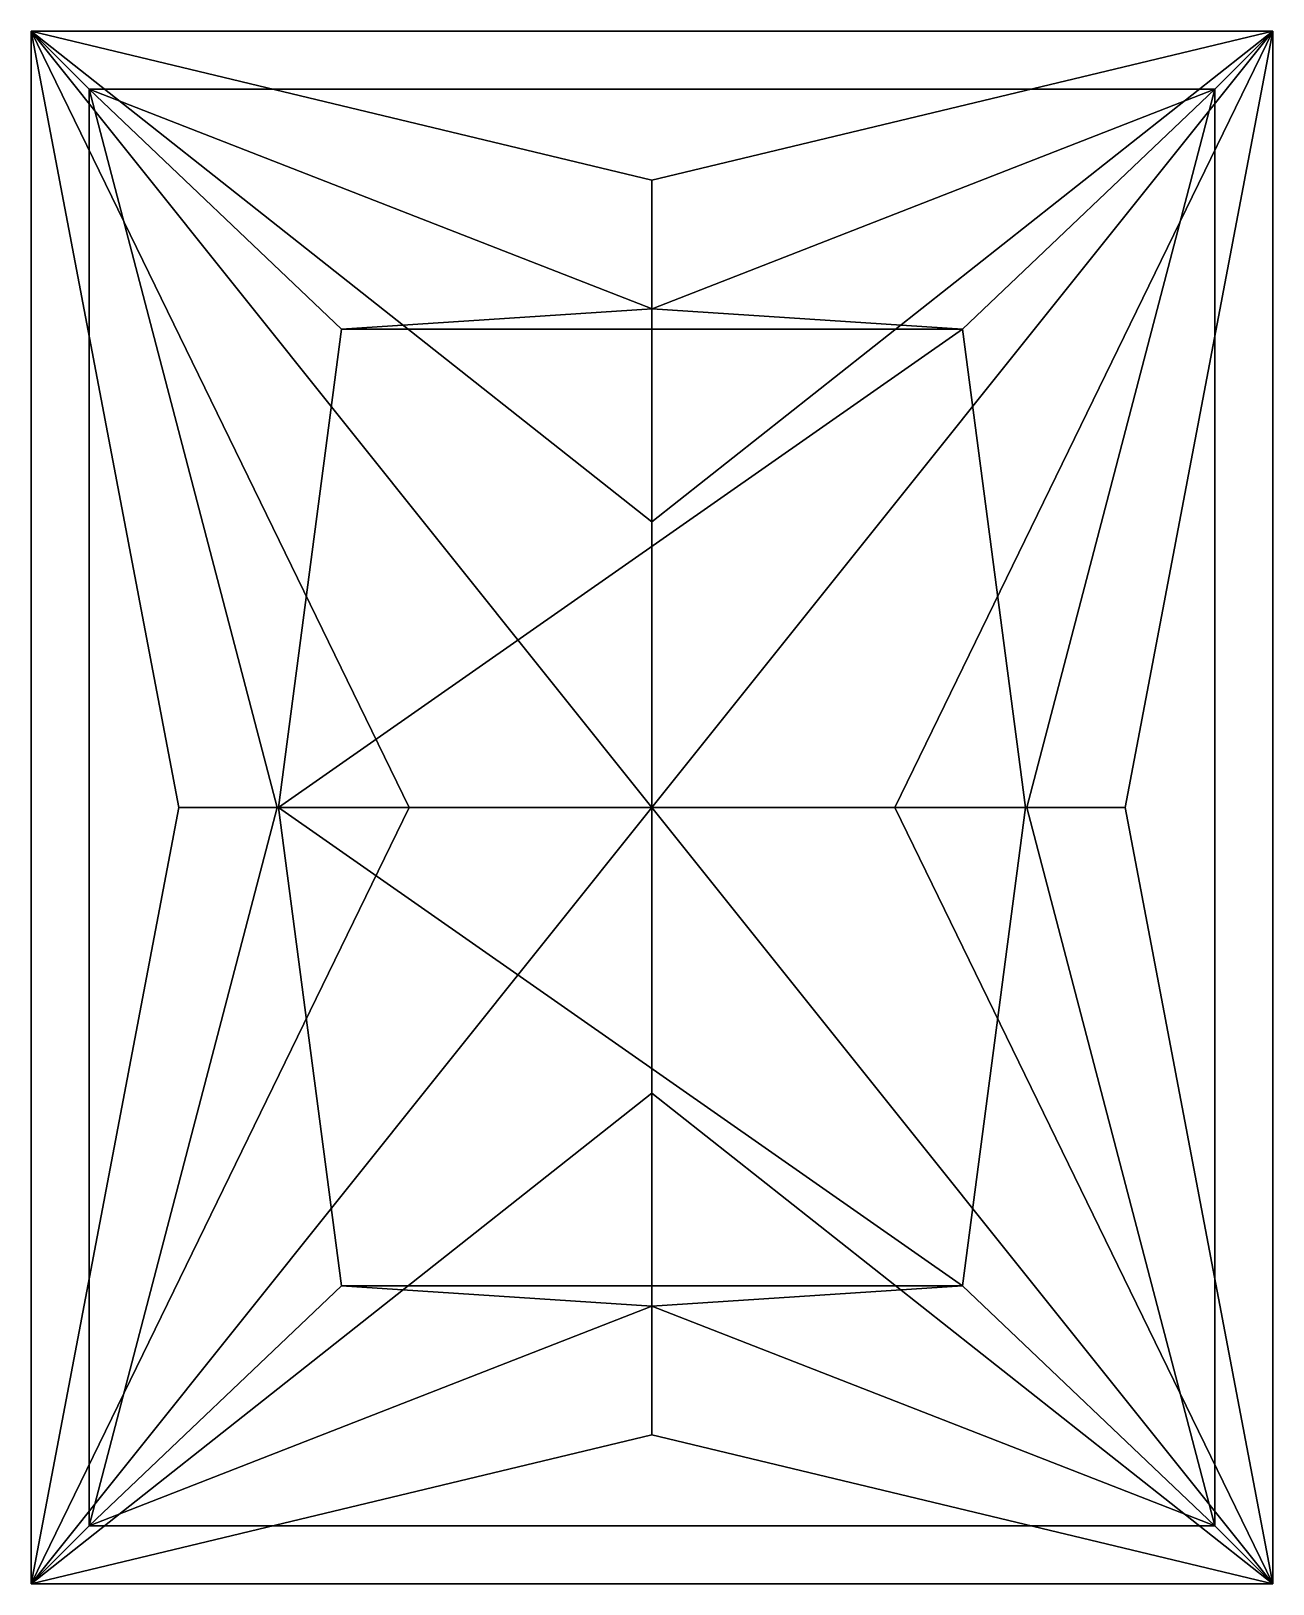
# Model space of a CAD drawing. Extents: x 0.56 to 1.56, y -0.63 to 0.62.
import ezdxf

# ---------------------------------------------------------------- set-up
doc = ezdxf.new("R2010")
doc.units = 0
doc.layers.add('Cube28', color=15, linetype='CONTINUOUS')

msp = doc.modelspace()

# ---------------------------------------------------------------- linework, layer by layer
at = {"layer": 'Cube28', "color": 0}
for points in [[(1.555162, 0.625, -0.152649), (0.555162, 0.625, -0.152649), (0.555162, 0.625, -0.172541), (1.555162, 0.625, -0.172541)], [(0.555162, -0.625001, -0.172541), (0.674208, -0.000001, -0.44633), (0.555162, 0.625, -0.172541)], [(0.674208, -0.000001, -0.44633), (0.859575, 0, -0.599561), (0.555162, 0.625, -0.172541)], [(1.055161, 0.504929, -0.330957), (1.555162, 0.625, -0.172541), (0.555162, 0.625, -0.172541)], [(0.555162, 0.625, -0.172541), (0.859575, 0, -0.599561), (1.055162, -0.000001, -0.747831)], [(1.055161, 0.229878, -0.565347), (1.055161, 0.504929, -0.330957), (0.555162, 0.625, -0.172541)], [(1.055161, 0.229878, -0.565347), (0.555162, 0.625, -0.172541), (1.055162, -0.000001, -0.747831)], [(0.555162, 0.625, -0.152649), (0.555162, -0.625001, -0.152649), (0.555162, -0.625001, -0.172541), (0.555162, 0.625, -0.172541)], [(1.555162, 0.625, -0.152649), (1.508449, 0.578287, -0.110588), (0.601876, 0.578286, -0.110587), (0.555162, 0.625, -0.152649)], [(0.555162, 0.625, -0.152649), (0.601876, 0.578286, -0.110587), (0.601876, -0.578287, -0.110587), (0.555162, -0.625001, -0.152649)], [(1.555162, 0.625, -0.172541), (1.055161, 0.504929, -0.330957), (1.055161, 0.229878, -0.565347)], [(1.055161, 0.229878, -0.565347), (1.055162, -0.000001, -0.747831), (1.555162, 0.625, -0.172541)], [(1.055162, -0.000001, -0.747831), (1.25075, -0.000001, -0.59956), (1.555162, 0.625, -0.172541)], [(1.436115, -0.000001, -0.44633), (1.555162, 0.625, -0.172541), (1.25075, -0.000001, -0.59956)], [(1.436115, -0.000001, -0.44633), (1.555162, -0.625001, -0.172541), (1.555162, 0.625, -0.172541)], [(1.555162, -0.625001, -0.152649), (1.508449, -0.578287, -0.110588), (1.508449, 0.578287, -0.110588), (1.555162, 0.625, -0.152649)], [(1.555162, -0.625001, -0.152649), (1.555162, 0.625, -0.152649), (1.555162, 0.625, -0.172541), (1.555162, -0.625001, -0.172541)], [(1.055164, 0.401306, 0.000002), (0.601876, 0.578286, -0.110587), (1.508449, 0.578287, -0.110588)], [(0.601876, 0.578286, -0.110587), (0.753387, -0.000001, -0.000507), (0.601876, -0.578287, -0.110587)], [(0.754438, -0.000001), (0.753387, -0.000001, -0.000507), (0.601876, 0.578286, -0.110587), (0.805113, 0.384919, 0.000001)], [(0.805113, 0.384919, 0.000001), (0.601876, 0.578286, -0.110587), (1.055164, 0.401306, 0.000002)], [(1.055164, 0.401306, 0.000002), (1.508449, 0.578287, -0.110588), (1.305209, 0.384918, 0.000001)], [(1.305209, 0.384918, 0.000001), (1.508449, 0.578287, -0.110588), (1.356936, -0.000001, -0.000507), (1.355885, -0.000001, 0.000001)], [(1.508449, 0.578287, -0.110588), (1.508449, -0.578287, -0.110588), (1.356936, -0.000001, -0.000507)], [(1.055164, 0.401306, 0.000002), (1.305209, 0.384918, 0.000001), (0.805113, 0.384919, 0.000001)], [(0.805113, 0.384919, 0.000001), (1.305209, 0.384918, 0.000001), (0.754438, -0.000001)], [(1.305209, 0.384918, 0.000001), (1.355885, -0.000001, 0.000001), (0.754438, -0.000001)], [(0.674208, -0.000001, -0.44633), (0.555162, -0.625001, -0.172541), (0.859575, 0, -0.599561)], [(1.055162, -0.000001, -0.747831), (0.859575, 0, -0.599561), (0.555162, -0.625001, -0.172541)], [(0.555162, -0.625001, -0.172541), (1.055161, -0.229876, -0.56535), (1.055162, -0.000001, -0.747831)], [(0.805113, -0.38492), (0.601876, -0.578287, -0.110587), (0.753387, -0.000001, -0.000507), (0.754438, -0.000001)], [(0.754438, -0.000001), (1.30521, -0.384919, 0.000001), (0.805113, -0.38492)], [(1.355885, -0.000001, 0.000001), (1.30521, -0.384919, 0.000001), (0.754438, -0.000001)], [(1.055161, -0.229876, -0.56535), (1.555162, -0.625001, -0.172541), (1.055162, -0.000001, -0.747831)], [(1.555162, -0.625001, -0.172541), (1.25075, -0.000001, -0.59956), (1.055162, -0.000001, -0.747831)], [(1.436115, -0.000001, -0.44633), (1.25075, -0.000001, -0.59956), (1.555162, -0.625001, -0.172541)], [(1.355885, -0.000001, 0.000001), (1.356936, -0.000001, -0.000507), (1.508449, -0.578287, -0.110588), (1.30521, -0.384919, 0.000001)], [(0.555162, -0.625001, -0.172541), (1.055161, -0.50493, -0.330958), (1.055161, -0.229876, -0.56535)], [(1.055161, -0.229876, -0.56535), (1.055161, -0.50493, -0.330958), (1.555162, -0.625001, -0.172541)], [(1.055161, -0.401309, 0.000001), (0.601876, -0.578287, -0.110587), (0.805113, -0.38492)], [(1.30521, -0.384919, 0.000001), (1.055161, -0.401309, 0.000001), (0.805113, -0.38492)], [(1.30521, -0.384919, 0.000001), (1.508449, -0.578287, -0.110588), (1.055161, -0.401309, 0.000001)], [(1.055161, -0.401309, 0.000001), (1.508449, -0.578287, -0.110588), (0.601876, -0.578287, -0.110587)], [(1.055161, -0.50493, -0.330958), (0.555162, -0.625001, -0.172541), (1.555162, -0.625001, -0.172541)], [(0.555162, -0.625001, -0.152649), (0.601876, -0.578287, -0.110587), (1.508449, -0.578287, -0.110588), (1.555162, -0.625001, -0.152649)], [(0.555162, -0.625001, -0.152649), (1.555162, -0.625001, -0.152649), (1.555162, -0.625001, -0.172541), (0.555162, -0.625001, -0.172541)]]:
    msp.add_3dface(points, dxfattribs=at)

doc.saveas('drawing.dxf')
